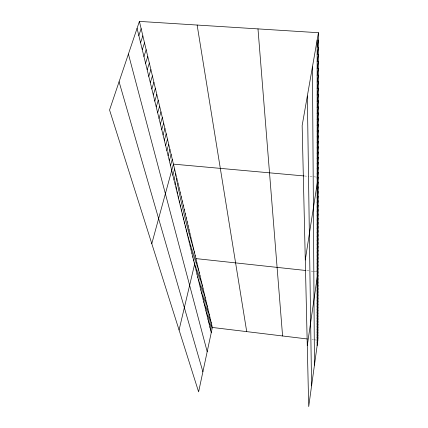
<?xml version="1.0" encoding="UTF-8"?>
<svg xmlns="http://www.w3.org/2000/svg" width="428" height="428" viewBox="0 0 428 428"><rect width="100%" height="100%" fill="white"/><g stroke="black" fill="none" stroke-linecap="round" stroke-linejoin="round"><path stroke-width="0.32" stroke-dasharray="2.14 1.6" d="M304.367 175.972L308.754 176.368M310.006 176.486L316.292 177.053M306.785 270.598L309.278 270.865M311.145 271.068L313.012 271.272M313.638 271.336L316.137 271.609M311.969 339.532L313.28 339.693M313.938 339.773L315.912 340.009"/><path stroke-width="0.64" d="M317.143 345.594L317.164 39.965M318.437 32.71L317.881 340.249L308.706 406.6L302.147 125.586L318.437 32.71L139.405 21.4L109.563 110.001L198.608 391.861L212.358 327.463L139.405 21.4M317.143 340.453L317.892 335.06M317.143 343.037L317.886 337.671M317.143 324.231L317.924 318.7M317.143 327.019L317.918 321.508M317.143 329.774L317.913 324.29M317.143 332.492L317.908 327.029M317.143 335.178L317.902 329.737M317.143 337.831L317.897 332.417M317.148 306.732L317.956 301.05M317.148 309.744L317.945 304.089M317.148 312.718L317.94 307.085M317.143 315.65L317.934 310.043M317.143 318.55L317.929 312.964M317.143 321.407L317.929 315.848M317.148 291.056L317.983 285.246M317.148 294.277L317.977 288.493M317.148 297.449L317.972 291.693M317.148 300.584L317.967 294.855M317.148 303.677L317.961 297.974M317.148 274.273L318.015 268.335M307.283 345.69L318.004 271.812L316.757 271.673M317.148 281.126L317.999 275.241M317.148 284.481L317.993 278.623M317.148 287.793L317.988 281.956M317.148 256.265L318.047 250.187M317.148 259.967L318.036 253.922M317.148 263.621L318.031 257.603M317.148 267.222L318.025 261.23M317.148 270.774L318.02 264.809M317.148 240.878L318.074 234.694M317.148 244.811L318.068 238.653M317.148 248.684L318.058 242.553M317.148 252.504L318.052 246.4M317.153 228.718L318.095 222.448M317.153 232.832L318.09 226.594M317.153 236.887L318.079 230.671M317.153 211.603L318.127 205.215M317.153 215.985L318.116 209.624M317.153 220.297L318.111 213.968M317.153 224.54L318.1 218.237M317.153 198.036L318.148 191.562M317.153 202.631L318.143 196.185M317.153 207.152L318.132 200.737M305.282 259.999L318.175 177.224L316.918 177.112M317.153 188.614L318.17 182.082M317.153 193.36L318.159 186.859M317.153 168.996L318.202 162.346M317.153 174.009L318.197 167.391M317.153 178.936L318.186 172.345M317.159 158.718L318.223 152.01M317.159 163.903L318.213 157.22M317.159 142.615L318.25 135.815M317.159 148.077L318.239 141.31M317.159 153.443L318.234 146.702M317.159 131.396L318.272 124.543M317.159 137.056L318.261 130.23M317.159 119.77L318.293 112.853M317.159 125.634L318.282 118.749M317.159 107.706L318.314 100.735M317.159 113.794L318.304 106.85M317.164 95.187L318.336 88.157M317.159 101.506L318.325 94.502M317.164 82.181L318.362 75.093M317.164 88.746L318.352 81.689M317.164 68.667L318.384 61.52M317.164 75.489L318.373 68.373M317.164 61.707L318.4 54.533M317.164 47.358L318.427 40.13M317.164 54.602L318.411 47.401M210.619 330.074L211.737 324.857M209.335 324.815L210.474 319.555M209.982 327.463L211.111 322.225M208.024 319.427L209.18 314.125M208.682 322.14L209.827 316.859M206.681 313.911L207.853 308.567M207.355 316.688L208.522 311.365M205.301 308.251L206.494 302.864M205.991 311.097L207.179 305.731M204.595 305.373L205.798 299.958M203.166 299.498L204.391 294.036M203.883 302.452L205.098 297.016M201.695 293.469L202.942 287.964M202.433 296.502L203.669 291.024M200.192 287.29L201.46 281.736M200.946 290.398L202.203 284.871M199.421 284.139L200.7 278.558M197.854 277.708L199.159 272.085M198.64 280.945L199.935 275.343M197.057 274.423L198.367 268.779M195.425 267.73L196.762 262.038M196.243 271.101L197.57 265.43M179.065 329.993L195.944 258.598L305.544 270.459M192.889 257.346L194.269 251.573M193.745 260.855L195.109 255.109M192.022 253.783L193.413 247.989M191.145 250.171L192.547 244.356M189.347 242.799L190.776 236.93M190.251 246.512L191.669 240.67M188.427 239.033L189.871 233.137M187.496 235.213L188.957 229.29M186.549 231.334L188.026 225.39M184.618 223.411L186.126 217.413M185.591 227.402L187.084 221.431M183.633 219.361L185.153 213.337M182.628 215.247L184.168 209.196M181.611 211.074L183.168 204.996M180.579 206.836L182.151 200.732M179.53 202.53L181.119 196.404M178.465 198.159L180.07 192.006M177.379 193.724L179.006 187.539M176.282 189.213L177.925 183.007M175.164 184.634L176.828 178.401M174.03 179.985L175.71 173.72M172.88 175.255L174.576 168.964M151.796 243.687L173.426 164.133L303.736 175.919M170.537 165.631L172.27 159.286M169.338 160.73L171.098 154.364M168.124 155.749L169.905 149.356M166.893 150.688L168.691 144.268M165.636 145.541L167.455 139.095M164.363 140.309L166.203 133.83M163.063 134.986L164.93 128.486M161.747 129.572L163.63 123.045M160.404 124.067L162.314 117.507M159.034 118.465L160.971 111.879M157.648 112.762L159.607 106.149M156.231 106.957L158.216 100.323M154.792 101.051L156.803 94.39M153.326 95.037L155.364 88.35M151.833 88.917L153.898 82.203M150.314 82.679L152.405 75.938M148.767 76.328L150.886 69.561M147.189 69.86L149.335 63.066M145.579 63.264L147.756 56.448M143.942 56.544L146.151 49.707M142.273 49.696L144.514 42.832M140.571 42.72L142.845 35.829M138.838 35.599L141.138 28.681M212.358 327.463L307.379 338.976M119.07 81.775L202.893 371.788M128.411 54.04L207.189 351.666M137.067 28.339L211.25 332.658M197.137 25.049L246.715 331.625M257.988 28.89L282.587 335.975M307.347 95.947L311.568 385.906M312.445 66.864L314.436 365.175"/></g></svg>
